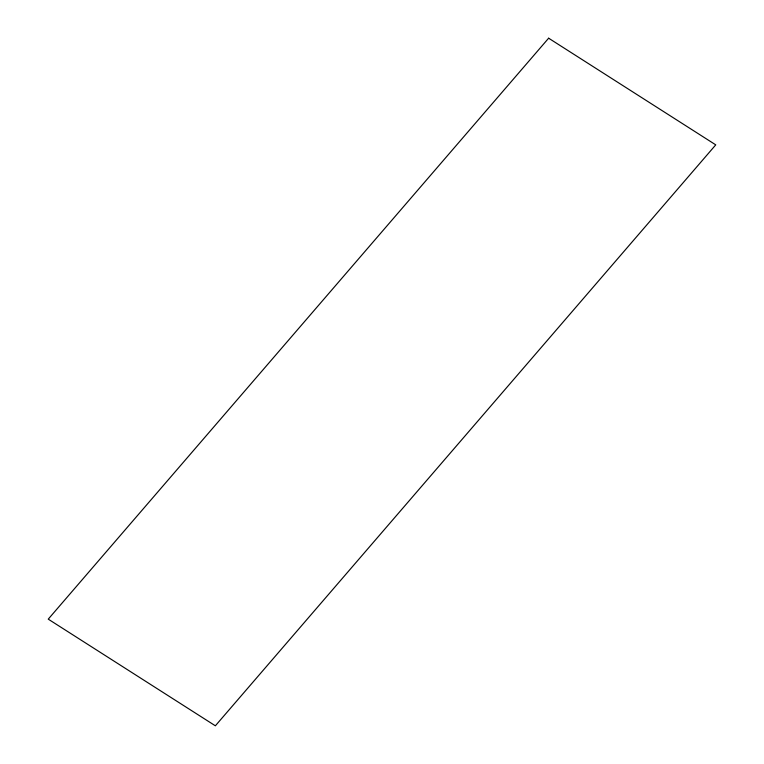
<?xml version="1.0" encoding="UTF-8"?>
<svg xmlns="http://www.w3.org/2000/svg" width="764" height="764" viewBox="0 0 764 764"><rect width="100%" height="100%" fill="white"/><g stroke="black" fill="none" stroke-linecap="round" stroke-linejoin="round"><path stroke-width="1.15" d="M548.638 38.2L48.247 619.146L215.362 725.8L715.753 144.854L548.638 38.2"/></g></svg>
